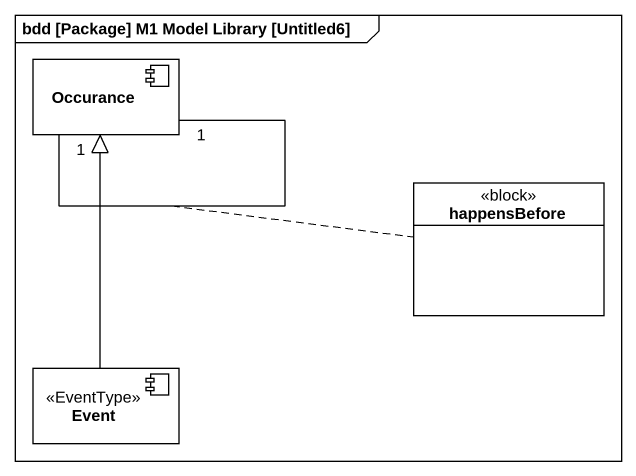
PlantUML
@startuml
mainframe bdd [Package] M1 Model Library [Untitled6]
allowmixing
hide circle
hide empty members
component Occurance
class happensBefore <<block>>
component Event <<EventType>>
Occurance "1" -- "1" Occurance
Event -up-|> Occurance
@enduml
